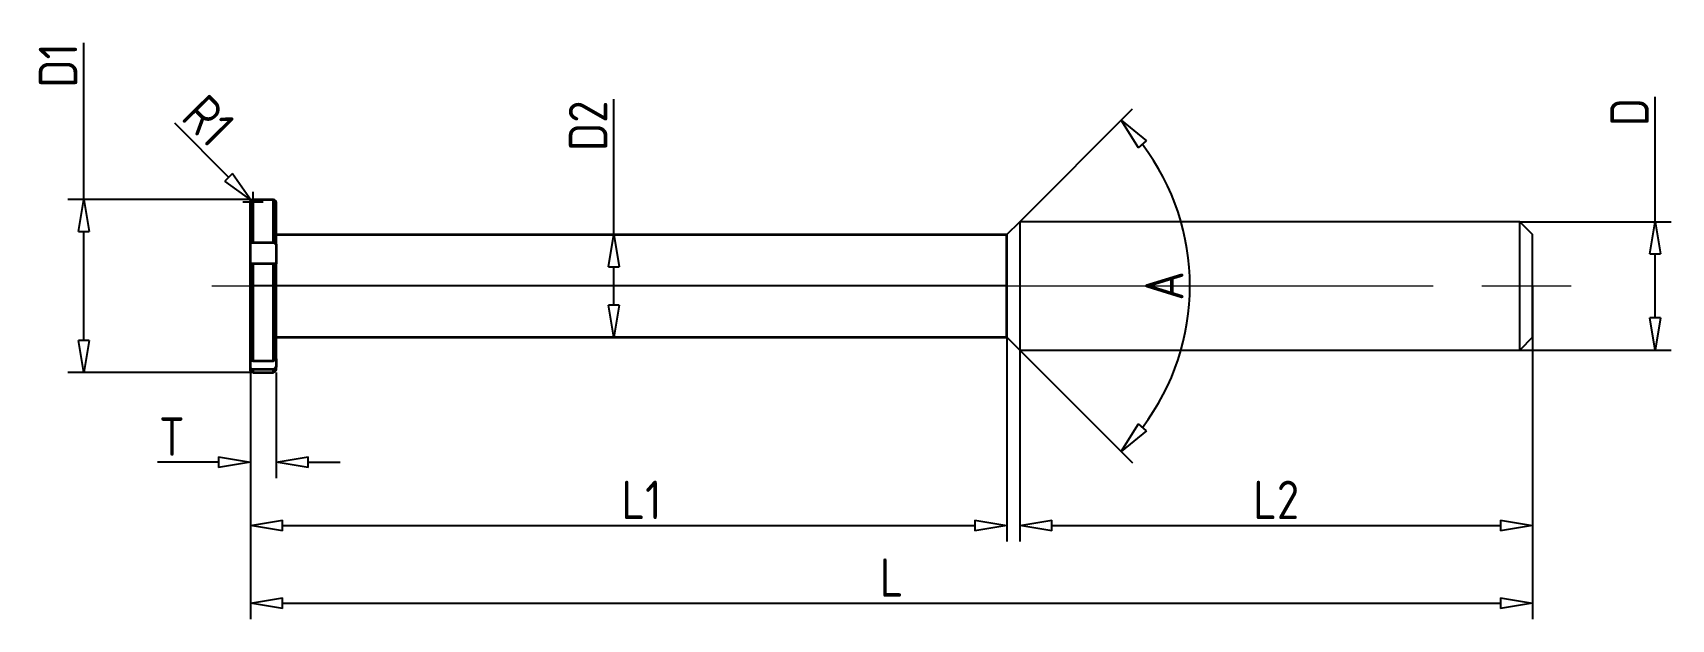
# Model space of a CAD drawing. Header units: millimetres. Extents: x -14 to 114, y -26 to 20.
import ezdxf

# ---------------------------------------------------------------- set-up
doc = ezdxf.new("R2010")
doc.units = ezdxf.units.MM
doc.linetypes.add('CENTER', pattern=[50.8, 31.75, -6.35, 6.35, -6.35])
doc.layers.add('中心线', color=1, linetype='CENTER', lineweight=15)
doc.styles.add('工程字', font='gbenor.shx', dxfattribs={"bigfont": 'gbcbig.shx'})
doc.dimstyles.new('ZQH', dxfattribs={"dimtxt": 3, "dimasz": 2.5, "dimexe": 1.25, "dimexo": 0, "dimgap": 0.5, "dimtad": 1, "dimdec": 3, "dimdsep": 46, "dimtxsty": '工程字', "dimblk": 'CLOSEDBLANK', "dimcen": -0.8, "dimclrd": 3, "dimclre": 3, "dimclrt": 3, "dimadec": 1, "dimazin": 2, "dimtfac": 1, "dimtdec": 3, "dimtofl": 0, "dimtmove": 0, "dimatfit": 3, "dimldrblk": 'CLOSEDBLANK', "dimfxl": 1, "dimtolj": 1, "dimtzin": 0, "dimarcsym": 0})

# ---------------------------------------------------------------- blocks, each defined once
blk = doc.blocks.new('_ClosedBlank')
at = {"color": 0, "linetype": 'ByBlock', "lineweight": -2}
for p, q in [((-1, 0.167), (0, 0)), ((-1, 0.167), (-1, -0.167)), ((0, 0), (-1, -0.167))]:
    blk.add_line(p, q, dxfattribs=at)
blk = doc.blocks.new('*D12')
at = {"color": 0, "lineweight": -2, "transparency": 16777216}
for p, q in [((112.56, 5), (112.56, 14.76)), ((102, 5), (113.81, 5)), ((112.56, -2.5), (112.56, 2.5)), ((102, -5), (113.81, -5))]:
    blk.add_line(p, q, dxfattribs=at)
at = {"layer": 'Defpoints', "color": 0, "transparency": 16777216}
for p in [(102, 5), (102, -5), (112.56, -5)]:
    blk.add_point(p, dxfattribs=at)
at = {"color": 0, "lineweight": -2, "transparency": 16777216, "xscale": 2.5, "yscale": 2.5, "zscale": 2.5}
for p, rotation in [((112.56, 5), 90), ((112.56, -5), 270)]:
    blk.add_blockref('_ClosedBlank', p, dxfattribs=dict(at, rotation=rotation))
at = {"color": 0, "transparency": 16777216, "insert": (110.55, 13.56), "char_height": 3, "attachment_point": 5, "rotation": 90, "style": '工程字'}
blk.add_mtext('\\A1;D', dxfattribs=at)
blk = doc.blocks.new('*D13')
at = {"color": 0, "lineweight": -2, "transparency": 16777216}
for p, q in [((63, -5), (63, -19.94)), ((103, -4), (103, -19.94)), ((65.5, -18.69), (100.5, -18.69))]:
    blk.add_line(p, q, dxfattribs=at)
at = {"layer": 'Defpoints', "color": 0, "transparency": 16777216}
for p in [(63, -5), (103, -4), (103, -18.69)]:
    blk.add_point(p, dxfattribs=at)
at = {"color": 0, "lineweight": -2, "transparency": 16777216, "xscale": 2.5, "yscale": 2.5, "zscale": 2.5, "rotation": 180}
blk.add_blockref('_ClosedBlank', (63, -18.69), dxfattribs=at)
at = {"color": 0, "lineweight": -2, "transparency": 16777216, "xscale": 2.5, "yscale": 2.5, "zscale": 2.5}
blk.add_blockref('_ClosedBlank', (103, -18.69), dxfattribs=at)
at = {"color": 0, "transparency": 16777216, "insert": (83, -16.69), "char_height": 3, "attachment_point": 5, "style": '工程字'}
blk.add_mtext('\\A1;L2', dxfattribs=at)
blk = doc.blocks.new('*D14')
at = {"color": 0, "lineweight": -2, "transparency": 16777216}
for p, q in [((3, -6.75), (3, -15)), ((5, -6.75), (5, -15)), ((0.5, -13.75), (-4.25, -13.75)), ((7.5, -13.75), (10, -13.75))]:
    blk.add_line(p, q, dxfattribs=at)
at = {"layer": 'Defpoints', "color": 0, "transparency": 16777216}
for p in [(3, -6.75), (5, -6.75), (5, -13.75)]:
    blk.add_point(p, dxfattribs=at)
at = {"color": 0, "lineweight": -2, "transparency": 16777216, "xscale": 2.5, "yscale": 2.5, "zscale": 2.5}
blk.add_blockref('_ClosedBlank', (3, -13.75), dxfattribs=at)
at = {"color": 0, "lineweight": -2, "transparency": 16777216, "xscale": 2.5, "yscale": 2.5, "zscale": 2.5, "rotation": 180}
blk.add_blockref('_ClosedBlank', (5, -13.75), dxfattribs=at)
at = {"color": 0, "transparency": 16777216, "insert": (-3.125, -11.75), "char_height": 3, "attachment_point": 5, "style": '工程字'}
blk.add_mtext('\\A1;T', dxfattribs=at)
blk = doc.blocks.new('*D15')
at = {"color": 0, "lineweight": -2, "transparency": 16777216}
for p, q in [((3, -4), (3, -19.94)), ((62, -4), (62, -19.94)), ((5.5, -18.69), (59.5, -18.69))]:
    blk.add_line(p, q, dxfattribs=at)
at = {"layer": 'Defpoints', "color": 0, "transparency": 16777216}
for p in [(3, -4), (62, -4), (62, -18.69)]:
    blk.add_point(p, dxfattribs=at)
at = {"color": 0, "lineweight": -2, "transparency": 16777216, "xscale": 2.5, "yscale": 2.5, "zscale": 2.5, "rotation": 180}
blk.add_blockref('_ClosedBlank', (3, -18.69), dxfattribs=at)
at = {"color": 0, "lineweight": -2, "transparency": 16777216, "xscale": 2.5, "yscale": 2.5, "zscale": 2.5}
blk.add_blockref('_ClosedBlank', (62, -18.69), dxfattribs=at)
at = {"color": 0, "transparency": 16777216, "insert": (33.5, -16.69), "char_height": 3, "attachment_point": 5, "style": '工程字'}
blk.add_mtext('\\A1;L1', dxfattribs=at)
blk = doc.blocks.new('*D16')
at = {"color": 0, "lineweight": -2, "transparency": 16777216}
for p, q in [((3, 0), (3, -26)), ((103, 0), (103, -26)), ((5.5, -24.75), (100.5, -24.75))]:
    blk.add_line(p, q, dxfattribs=at)
at = {"layer": 'Defpoints', "color": 0, "transparency": 16777216}
for p in [(3, 0), (103, 0), (103, -24.75)]:
    blk.add_point(p, dxfattribs=at)
at = {"color": 0, "lineweight": -2, "transparency": 16777216, "xscale": 2.5, "yscale": 2.5, "zscale": 2.5, "rotation": 180}
blk.add_blockref('_ClosedBlank', (3, -24.75), dxfattribs=at)
at = {"color": 0, "lineweight": -2, "transparency": 16777216, "xscale": 2.5, "yscale": 2.5, "zscale": 2.5}
blk.add_blockref('_ClosedBlank', (103, -24.75), dxfattribs=at)
at = {"color": 0, "transparency": 16777216, "insert": (53, -22.75), "char_height": 3, "attachment_point": 5, "style": '工程字'}
blk.add_mtext('\\A1;L', dxfattribs=at)
blk = doc.blocks.new('*D17')
at = {"color": 0, "lineweight": -2, "transparency": 16777216}
for p, q in [((-10, 6.75), (-10, 18.95)), ((3, 6.75), (-11.25, 6.75)), ((-10, -4.25), (-10, 4.25)), ((3, -6.75), (-11.25, -6.75))]:
    blk.add_line(p, q, dxfattribs=at)
at = {"layer": 'Defpoints', "color": 0, "transparency": 16777216}
for p in [(3, 6.75), (-10, -6.75), (3, -6.75)]:
    blk.add_point(p, dxfattribs=at)
at = {"color": 0, "lineweight": -2, "transparency": 16777216, "xscale": 2.5, "yscale": 2.5, "zscale": 2.5}
for p, rotation in [((-10, 6.75), 90), ((-10, -6.75), 270)]:
    blk.add_blockref('_ClosedBlank', p, dxfattribs=dict(at, rotation=rotation))
at = {"color": 0, "transparency": 16777216, "insert": (-12.01, 17.2), "char_height": 3, "attachment_point": 5, "rotation": 90, "style": '工程字'}
blk.add_mtext('\\A1;D1', dxfattribs=at)
blk = doc.blocks.new('*D18')
at = {"color": 0, "lineweight": -2, "transparency": 16777216}
for p, q in [((31.34, 4), (31.34, 14.56)), ((5, 4), (32.59, 4)), ((31.34, -1.5), (31.34, 1.5)), ((5, -4), (32.59, -4))]:
    blk.add_line(p, q, dxfattribs=at)
at = {"layer": 'Defpoints', "color": 0, "transparency": 16777216}
for p in [(5, 4), (5, -4), (31.34, -4)]:
    blk.add_point(p, dxfattribs=at)
at = {"color": 0, "lineweight": -2, "transparency": 16777216, "xscale": 2.5, "yscale": 2.5, "zscale": 2.5}
for p, rotation in [((31.34, 4), 90), ((31.34, -4), 270)]:
    blk.add_blockref('_ClosedBlank', p, dxfattribs=dict(at, rotation=rotation))
at = {"color": 0, "transparency": 16777216, "insert": (29.33, 12.49), "char_height": 3, "attachment_point": 5, "rotation": 90, "style": '工程字'}
blk.add_mtext('\\A1;D2', dxfattribs=at)
blk = doc.blocks.new('*D19')
at = {"color": 0, "lineweight": -2, "transparency": 16777216}
blk.add_line((-2.92, 12.73), (1.3, 8.47), dxfattribs=at)
at = {"color": 3, "lineweight": -2, "transparency": 16777216}
for p, q in [((2.4, 6.55), (4, 6.55)), ((3.2, 5.75), (3.2, 7.35))]:
    blk.add_line(p, q, dxfattribs=at)
at = {"layer": 'Defpoints', "color": 0, "transparency": 16777216}
for p in [(3.06, 6.69), (3.2, 6.55)]:
    blk.add_point(p, dxfattribs=at)
at = {"color": 0, "lineweight": -2, "transparency": 16777216, "xscale": 2.5, "yscale": 2.5, "zscale": 2.5, "rotation": 314.7135199087114}
blk.add_blockref('_ClosedBlank', (3.06, 6.69), dxfattribs=at)
at = {"color": 0, "transparency": 16777216, "insert": (-0.27, 12.9), "char_height": 3, "attachment_point": 5, "rotation": 314.7135, "style": '工程字'}
blk.add_mtext('\\A1;R1', dxfattribs=at)
blk = doc.blocks.new('*D20')
at = {"color": 0, "lineweight": -2, "transparency": 16777216}
for p, q in [((63, 5), (71.8, 13.8)), ((63, -5), (71.8, -13.8))]:
    blk.add_line(p, q, dxfattribs=at)
blk.add_arc((58, 0), 18.27, 322.8474, 37.1526, dxfattribs=at)
at = {"layer": 'Defpoints', "color": 0, "transparency": 16777216}
for p in [(62, 4, -1), (63, 5, -1), (62, -4, -1), (63, -5, -1), (75.64, -4.73)]:
    blk.add_point(p, dxfattribs=at)
at = {"color": 0, "lineweight": -2, "transparency": 16777216, "xscale": 2.5, "yscale": 2.5, "zscale": 2.5}
for p, rotation in [((70.92, 12.92), 131.0762973240889), ((70.92, -12.92), 228.9237026759111)]:
    blk.add_blockref('_ClosedBlank', p, dxfattribs=dict(at, rotation=rotation))
at = {"color": 0, "transparency": 16777216, "insert": (74.27, 0), "char_height": 3, "attachment_point": 5, "rotation": 90, "style": '工程字'}
blk.add_mtext('\\A1;A', dxfattribs=at)

msp = doc.modelspace()

# ---------------------------------------------------------------- linework, layer by layer
at = {"lineweight": 35}
for p, q in [((3, 3.2524), (3, 6.552)), ((3, 3.2524), (3, 6.552)), ((3, 6.552), (3, 6.552)), ((3.2, 3.3973), (3.2, 6.75)), ((3.2, 6.75), (4.8, 6.75)), ((4.8, 3.3973), (4.8, 6.75)), ((5, 6.55), (4.8, 6.75)), ((5, 3.2509), (5, 6.55)), ((62, -4), (62, 4)), ((3, 1.7221), (3, 3.2524)), ((3, 3.2524), (3, 3.2524)), ((3.2, 3.3973), (4.8, 3.3973)), ((5, 3.2509), (5, 1.7221)), ((3, -5.6878), (3, 1.7221)), ((3, 1.7221), (3, 1.7221)), ((3, -5.6878), (3, 1.7221)), ((3.2, -5.8327), (3.2, 1.7221)), ((4.8, 1.7221), (3.2, 1.7221)), ((4.8, -5.8327), (4.8, 1.7221)), ((5, -5.6863), (5, 1.7221)), ((3, -5.6878), (3, -5.6878)), ((3, -6.3216), (3, -5.6878)), ((3, -6.552), (3, -6.3216)), ((3, -6.3216), (3, -6.3216)), ((3, -6.552), (3, -6.3216)), ((3.2, -5.8327), (4.8, -5.8327)), ((5, -5.6863), (5, -6.3196)), ((5, -6.55), (5, -6.3196)), ((3, -6.552), (3, -6.552)), ((4.8, -6.5266), (3.2, -6.5266)), ((3.2, -6.75), (3.2, -6.5266)), ((3.2, -6.75), (4.8, -6.75)), ((4.8, -6.75), (4.8, -6.5266)), ((5, -6.55), (4.8, -6.75))]:
    msp.add_line(p, q, dxfattribs=at)
at = {"color": 0, "lineweight": 35}
for p, q in [((5, 4), (62, 4)), ((5, -4), (62, -4))]:
    msp.add_line(p, q, dxfattribs=at)
for p, q in [((62, 4), (63, 5)), ((63, 5), (63, -5)), ((102, 5), (63, 5)), ((102, 5), (103, 4)), ((102, -5), (102, 5)), ((103, -4), (103, 4)), ((62, -4), (63, -5)), ((63, -5), (102, -5)), ((103, -4), (102, -5))]:
    msp.add_line(p, q)
at = {"color": 0}
msp.add_lwpolyline([(3, 0), (3, 6.552), (3, 6.552, -0.41128764), (3.2, 6.75), (4.8, 6.75), (4.8, 6.75), (5, 6.55), (5, 4), (62, 4), (62, 0), (3, 0)], format="xyb", dxfattribs=at)
at = {"color": 0, "extrusion": (0, -1.22465e-16, -1)}
msp.add_lwpolyline([(-3, 0), (-3, -6.552), (-3, -6.552, -0.41128764), (-3.2, -6.75), (-4.8, -6.75), (-4.8, -6.75), (-5, -6.55), (-5, -4), (-62, -4), (-62, 0), (-3, 0)], format="xyb", dxfattribs=at)
at = {"lineweight": 35, "extrusion": (0, 0, -1)}
for centre, start, end in [((-3.2, 6.55), 0.57296, 90), ((-3.2, -6.55), 270, 359.42704)]:
    msp.add_arc(centre, 0.2, start, end, dxfattribs=at)
at = {"lineweight": 35}
for points, knots in [([(3, 3.2524), (3.0003, 3.2703), (3.0062, 3.2912), (3.0252, 3.3243), (3.0418, 3.3424), (3.0769, 3.3677), (3.1015, 3.3796), (3.1469, 3.3932), (3.1756, 3.3973), (3.2, 3.3973)], [-0.29940743, -0.29940743, -0.29940743, -0.29940743, -0.223885464, -0.223885464, -0.14775213, -0.14775213, -0.073237893, -0.073237893, 0, 0, 0, 0]), ([(3.2, 1.7221), (3.1756, 1.7221), (3.1469, 1.7221), (3.1015, 1.7221), (3.0769, 1.7221), (3.0418, 1.7221), (3.0252, 1.7221), (3.0062, 1.7221), (3.0003, 1.7221), (3, 1.7221)], [0, 0, 0, 0, 0.073237893, 0.073237893, 0.14775213, 0.14775213, 0.223885464, 0.223885464, 0.29940743, 0.29940743, 0.29940743, 0.29940743]), ([(3, -5.6878), (3.0003, -5.7057), (3.0062, -5.7266), (3.0252, -5.7597), (3.0418, -5.7778), (3.0769, -5.8031), (3.1015, -5.815), (3.1469, -5.8286), (3.1756, -5.8327), (3.2, -5.8327)], [-0.29940743, -0.29940743, -0.29940743, -0.29940743, -0.223885464, -0.223885464, -0.14775213, -0.14775213, -0.073237893, -0.073237893, 0, 0, 0, 0]), ([(3.2, -6.5266), (3.1756, -6.5266), (3.1469, -6.5208), (3.1015, -6.5016), (3.0769, -6.4848), (3.0418, -6.4489), (3.0252, -6.4234), (3.0062, -6.3765), (3.0003, -6.347), (3, -6.3216)], [0, 0, 0, 0, 0.073237893, 0.073237893, 0.14775213, 0.14775213, 0.223885464, 0.223885464, 0.29940743, 0.29940743, 0.29940743, 0.29940743])]:
    msp.add_open_spline(points, degree=3, knots=knots, dxfattribs=at)
for points, weights in [([(4.8, 3.3973), (4.9016, 3.323), (5, 3.2509)], [1, 1.00012121587, 1]), ([(5, 1.7221), (4.9016, 1.7221), (4.8, 1.7221)], [1, 1.00012121579, 1]), ([(4.8, -5.8327), (4.9016, -5.7584), (5, -5.6863)], [1, 1.00012121584, 1]), ([(5, -6.3196), (4.9016, -6.4215), (4.8, -6.5266)], [1, 1.00012121579, 1])]:
    msp.add_rational_spline(points, weights, degree=2, dxfattribs=at)
at = {"layer": '中心线'}
for p, q in [((0, 0), (106, 0, 2)), ((60.9414, 0), (104.7423, 0))]:
    msp.add_line(p, q, dxfattribs=at)

# ---------------------------------------------------------------- dimensions: what is measured, and where the dimension line sits
for base, p1, p2, text, picture, middle in [((-10, -6.75), (3, 6.75), (3, -6.75), 'D1', '*D17', (-10, 17.2007)), ((31.338, -4), (5, 4), (5, -4), 'D2', '*D18', (31.338, 12.4882)), ((112.5589, -5), (102, 5), (102, -5), 'D', '*D12', (112.5589, 13.5626))]:
    dim = msp.add_linear_dim(base=base, p1=p1, p2=p2, angle=90, text=text, dimstyle='ZQH', override={"dimclrd": 0, "dimclre": 0, "dimclrt": 0})
    dim.commit()
    dim.dimension.update_dxf_attribs({"geometry": picture, "text_midpoint": middle, "dimtype": 160})
dim = msp.add_radius_dim(center=(3.2, 6.55), mpoint=(3.0593, 6.6921), text='R1', dimstyle='ZQH', override={"dimclrd": 0, "dimclrt": 0})
dim.commit()
dim.dimension.update_dxf_attribs({"geometry": '*D19', "text_midpoint": (-0.2685, 12.896)})
dim = msp.add_angular_dim_2l(base=(75.6449, -4.7279), line1=((62, -4), (63, -5)), line2=((62, 4), (63, 5)), text='A', dimstyle='ZQH', override={"dimclrd": 0, "dimclre": 0, "dimclrt": 0})
dim.commit()
dim.dimension.update_dxf_attribs({"geometry": '*D20', "text_midpoint": (76.2674, 0, 1), "dimtype": 162})
dim = msp.add_linear_dim(base=(103, -24.75), p1=(3, 0), p2=(103, 0), text='L', dimstyle='ZQH', override={"dimclrd": 0, "dimclre": 0, "dimclrt": 0})
dim.commit()
dim.dimension.update_dxf_attribs({"geometry": '*D16', "text_midpoint": (53, -22.75)})
for base, p1, p2, text, picture, middle in [((62, -18.6863), (3, -4), (62, -4), 'L1', '*D15', (33.5, -18.6863)), ((103, -18.6863), (63, -5), (103, -4), 'L2', '*D13', (83, -18.6863)), ((5, -13.75), (3, -6.75), (5, -6.75), 'T', '*D14', (-3.125, -13.75))]:
    dim = msp.add_linear_dim(base=base, p1=p1, p2=p2, text=text, dimstyle='ZQH', override={"dimclrd": 0, "dimclre": 0, "dimclrt": 0})
    dim.commit()
    dim.dimension.update_dxf_attribs({"geometry": picture, "text_midpoint": middle, "dimtype": 160})

doc.saveas('drawing.dxf')
